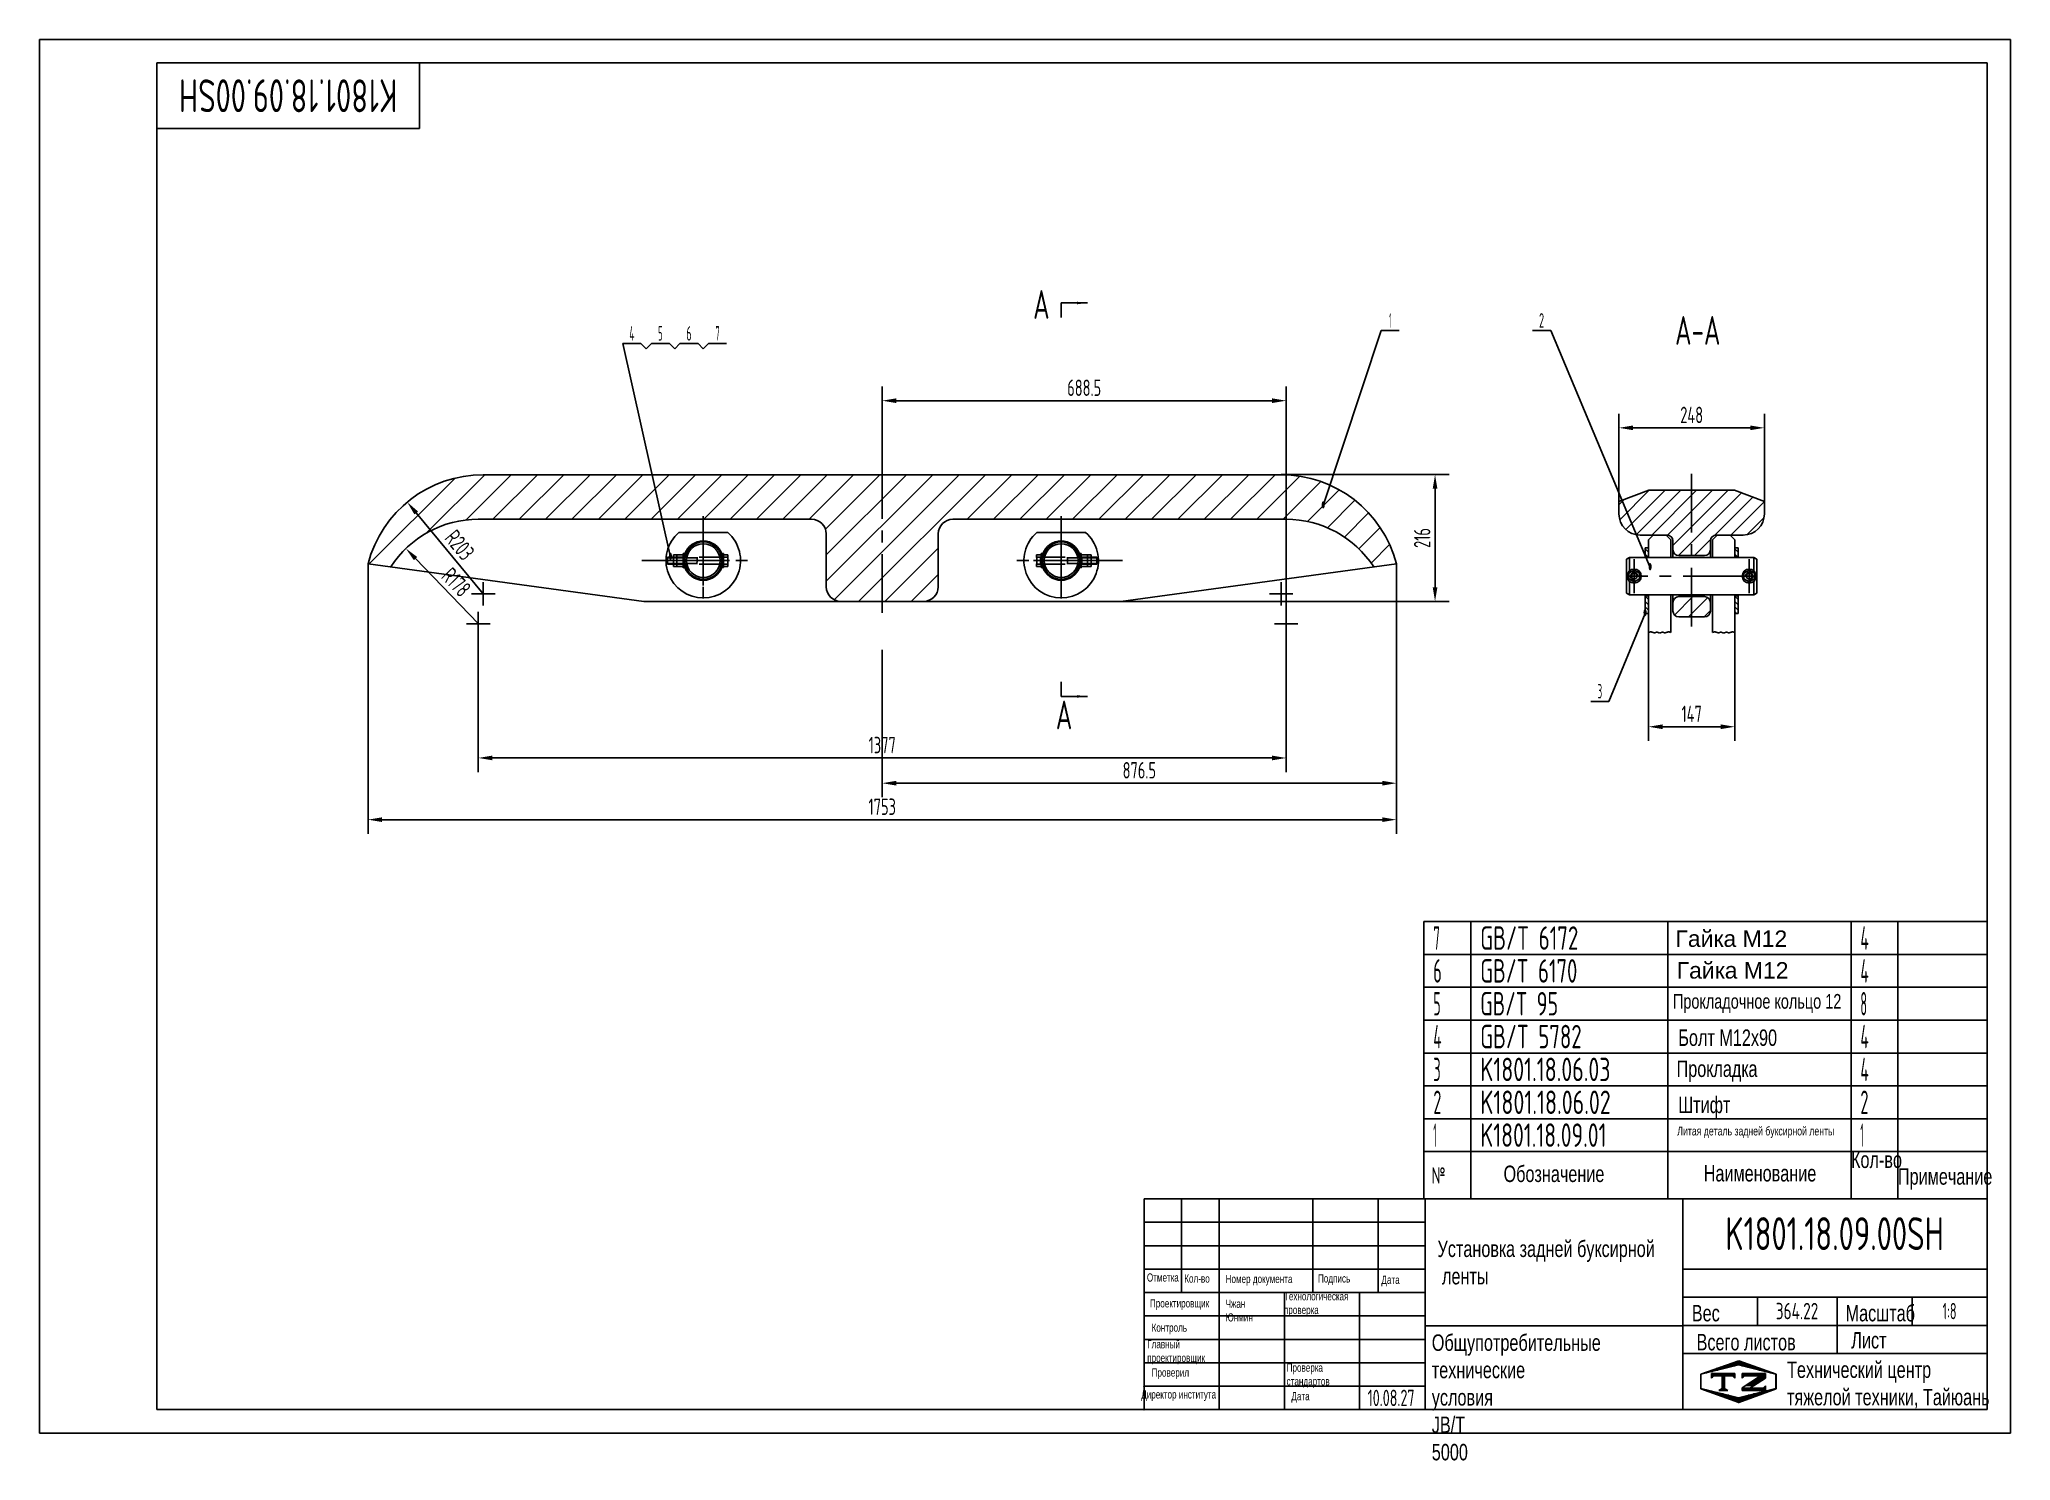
# Model space of a CAD drawing. Header units: millimetres. Extents: x 0 to 3360, y -47 to 2376.
import ezdxf
from ezdxf.enums import TextEntityAlignment as Align

# ---------------------------------------------------------------- set-up
doc = ezdxf.new("R2010")
doc.units = ezdxf.units.MM
doc.header["$LTSCALE"] = 80
for name, pattern in [('F', [0.75, 0.5, -0.25]), ('G', [2, 1.25, -0.25, 0.25, -0.25]), ('K', [2.5, 1.25, -0.25, 0.25, -0.25, 0.25, -0.25])]:
    doc.linetypes.add(name, pattern=pattern)
for name, color, linetype in [('01', 7, 'Continuous'), ('02', 1, 'Continuous'), ('04', 2, 'F'), ('05', 4, 'G'), ('07', 6, 'K'), ('08', 1, 'Continuous'), ('11', 3, 'Continuous'), ('THICK', 7, 'Continuous')]:
    doc.layers.add(name, color=color, linetype=linetype)
doc.styles.get("Standard").update_dxf_attribs({"font": 'isocp', "width": 0.707, "bigfont": 'intecad.shx'})
doc.dimstyles.new('INTE', dxfattribs={"dimscale": 8, "dimtxt": 3.5, "dimasz": 3, "dimexe": 3, "dimexo": 0, "dimgap": 1, "dimtad": 1, "dimdec": 1, "dimdsep": 46, "dimtxsty": 'Standard', "dimcen": 0, "dimclrd": 1, "dimclre": 1, "dimclrt": 3, "dimaunit": 1, "dimadec": 0, "dimazin": 0, "dimtfac": 1, "dimtdec": 1, "dimtmove": 0, "dimatfit": 0, "dimfxl": 1, "dimarcsym": 0})

# ---------------------------------------------------------------- blocks, each defined once
blk = doc.blocks.new('*U14')
at = {"layer": '01'}
for p, q in [((-6, 0), (-6, 10)), ((-6, 10), (0, 10)), ((-6, 6), (0, 6)), ((0, 10), (0, 0)), ((0, -10), (0, 0)), ((-6, 0), (-6, -10)), ((-6, -6), (0, -6)), ((-6, -10), (0, -10))]:
    blk.add_line(p, q, dxfattribs=at)
at = {"layer": '05'}
blk.add_line((-7.1, 0), (1.1, 0), dxfattribs=at)
blk = doc.blocks.new('*U13')
at = {"layer": '01'}
for p, q in [((-10.8, 0), (-10.8, 10)), ((-10.8, 10), (0, 10)), ((-10.8, 6), (0, 6)), ((0, 10), (0, 0)), ((0, -10), (0, 0)), ((-10.8, 0), (-10.8, -10)), ((-10.8, -6), (0, -6)), ((-10.8, -10), (0, -10))]:
    blk.add_line(p, q, dxfattribs=at)
at = {"layer": '05'}
blk.add_line((-11.9, 0), (1.1, 0), dxfattribs=at)
blk = doc.blocks.new('wrer')
blk.add_line((-258.5, 568.1), (-257.1, 580))
for radius in [31.8, 28.8]:
    blk.add_circle((-318.4, 581.1), radius)
for radius, start, end in [(63.5, 124.3135, 42.5226), (33.5, 12.0194, 154.8168), (33.5, 192.0194, 334.8168)]:
    blk.add_arc((-318.4, 581.1), radius, start, end)
at = {"layer": '01', "color": 7, "linetype": 'Continuous'}
blk.add_line((-271.6, 624), (-354.2, 633.5), dxfattribs=at)
at = {"layer": '01'}
for p, q in [((-359.9, 585.9), (-361.1, 575.9)), ((-361.1, 575.9), (-353.6, 575.1)), ((-353.1, 579), (-360.6, 579.9)), ((-359.9, 585.9), (-358.8, 595.8)), ((-351.8, 591), (-359.2, 591.8)), ((-358.8, 595.8), (-351.3, 595)), ((-352.5, 585), (-353.8, 573.1)), ((-353.8, 573.1), (-351.4, 572.8)), ((-353.6, 575.1), (-352.5, 585)), ((-353.2, 578.3), (-350.7, 578)), ((-353.1, 579), (-351.9, 578.9)), ((-352.5, 585), (-351.1, 596.9)), ((-351.3, 595), (-352.5, 585)), ((-351.8, 591), (-350.5, 590.8)), ((-351.7, 591.7), (-349.2, 591.4)), ((-351.4, 572.8), (-350, 584.7)), ((-351.1, 596.9), (-348.6, 596.6)), ((-348.6, 596.6), (-350, 584.7)), ((-286.9, 577.4), (-288.3, 565.5)), ((-286.9, 577.4), (-285.5, 589.4)), ((-286.4, 571.3), (-258.5, 568.1)), ((-286.1, 584.1), (-283.6, 583.9)), ((-285.8, 565.2), (-284.4, 577.2)), ((-285.5, 589.4), (-283, 589.1)), ((-283, 589.1), (-284.4, 577.2)), ((-267, 581.2), (-257.1, 580)), ((-288.3, 565.5), (-285.8, 565.2)), ((-287.7, 570.7), (-285.2, 570.5))]:
    blk.add_line(p, q, dxfattribs=at)
at = {"layer": '02'}
for p, q in [((-257.2, 578.9), (-267.2, 580)), ((-258.3, 569.3), (-268.3, 570.5))]:
    blk.add_line(p, q, dxfattribs=at)
at = {"layer": '04', "color": 2, "linetype": 'F'}
for p, q in [((-351.9, 578.9), (-286.4, 571.3)), ((-350.5, 590.8), (-285, 583.3)), ((-308.4, 573.9), (-307.8, 579.8)), ((-268.3, 570.5), (-308.3, 575.1)), ((-307.1, 585.8), (-307.8, 579.8)), ((-267.2, 580), (-307.2, 584.6))]:
    blk.add_line(p, q, dxfattribs=at)
for start, end in [(154.8168, 192.0194), (334.8168, 12.0194)]:
    blk.add_arc((-318.4, 581.1), 33.5, start, end, dxfattribs=at)
at = {"layer": '05'}
for p, q in [((-309.8, 656.1), (-327.1, 506.1)), ((-214.5, 569.1), (-393.4, 589.7)), ((-363, 586.2), (-304.2, 579.4)), ((-354.5, 585.2), (-348.2, 584.5)), ((-288.9, 577.7), (-282.6, 576.9))]:
    blk.add_line(p, q, dxfattribs=at)
at = {"layer": '05', "color": 4, "linetype": 'G'}
blk.add_line((-323.3, 538.9), (-312.5, 632.4), dxfattribs=at)
for name, p, rotation in [('*U13', (-273.7, 575.9), 353.418055344823), ('*U14', (-267.7, 575.2), 353.4180553448224)]:
    blk.add_blockref(name, p, dxfattribs=dict(rotation=rotation))
blk = doc.blocks.new('*D25')
at = {"layer": '08', "color": 1, "lineweight": -2}
for p, q in [((2313.1, 1482), (2313.1, 1084)), ((1436.6, 1335.2), (1436.6, 1084)), ((1460.6, 1108), (2289.1, 1108))]:
    blk.add_line(p, q, dxfattribs=at)
at = {"layer": '08', "color": 1}
for points in [[(1460.6, 1112), (1460.6, 1104), (1436.6, 1108)], [(2289.1, 1112), (2289.1, 1104), (2313.1, 1108)]]:
    blk.add_solid(points, dxfattribs=at)
at = {"layer": 'Defpoints', "color": 0}
for p in [(2313.1, 1482), (1436.6, 1335.2), (2313.1, 1108)]:
    blk.add_point(p, dxfattribs=at)
at = {"layer": '08', "color": 3, "insert": (1874.9, 1130), "char_height": 28, "attachment_point": 5}
blk.add_mtext('876.5', dxfattribs=at)
blk = doc.blocks.new('*D26')
at = {"layer": '08', "color": 1, "lineweight": -2}
for p, q in [((560.1, 1482), (560.1, 1021.8)), ((2313.1, 1482), (2313.1, 1021.8)), ((584.1, 1045.8), (2289.1, 1045.8))]:
    blk.add_line(p, q, dxfattribs=at)
at = {"layer": '08', "color": 1}
for points in [[(584.1, 1049.8), (584.1, 1041.8), (560.1, 1045.8)], [(2289.1, 1049.8), (2289.1, 1041.8), (2313.1, 1045.8)]]:
    blk.add_solid(points, dxfattribs=at)
at = {"layer": 'Defpoints', "color": 0}
for p in [(560.1, 1482), (2313.1, 1482), (2313.1, 1045.8)]:
    blk.add_point(p, dxfattribs=at)
at = {"layer": '08', "color": 3, "insert": (1436.6, 1067.8), "char_height": 28, "attachment_point": 5}
blk.add_mtext('1753', dxfattribs=at)
blk = doc.blocks.new('*D27')
at = {"layer": '08', "color": 1, "lineweight": -2}
for p, q in [((748.1, 1360), (748.1, 1127)), ((2125.1, 1360), (2125.1, 1127)), ((772.1, 1151), (2101.1, 1151))]:
    blk.add_line(p, q, dxfattribs=at)
at = {"layer": '08', "color": 1}
for points in [[(772.1, 1155), (772.1, 1147), (748.1, 1151)], [(2101.1, 1155), (2101.1, 1147), (2125.1, 1151)]]:
    blk.add_solid(points, dxfattribs=at)
at = {"layer": 'Defpoints', "color": 0}
for p in [(748.1, 1360), (2125.1, 1360), (2125.1, 1151)]:
    blk.add_point(p, dxfattribs=at)
at = {"layer": '08', "color": 3, "insert": (1436.6, 1173), "char_height": 28, "attachment_point": 5}
blk.add_mtext('1377', dxfattribs=at)
blk = doc.blocks.new('*D28')
at = {"layer": '08', "color": 1, "lineweight": -2}
for p, q in [((1436.6, 1634), (1436.6, 1784.1)), ((2125.1, 1400), (2125.1, 1784.1)), ((1460.6, 1760.1), (2101.1, 1760.1))]:
    blk.add_line(p, q, dxfattribs=at)
at = {"layer": '08', "color": 1}
for points in [[(1460.6, 1764.1), (1460.6, 1756.1), (1436.6, 1760.1)], [(2101.1, 1764.1), (2101.1, 1756.1), (2125.1, 1760.1)]]:
    blk.add_solid(points, dxfattribs=at)
at = {"layer": 'Defpoints', "color": 0}
for p in [(2125.1, 1760.1), (1436.6, 1634), (2125.1, 1400)]:
    blk.add_point(p, dxfattribs=at)
at = {"layer": '08', "color": 3, "insert": (1780.9, 1782.1), "char_height": 28, "attachment_point": 5}
blk.add_mtext('688.5', dxfattribs=at)
blk = doc.blocks.new('*D29')
at = {"layer": '08', "color": 1, "lineweight": -2}
blk.add_line((756.6, 1431), (642.3, 1568.7), dxfattribs=at)
at = {"layer": '08', "color": 1}
blk.add_solid([(645.4, 1571.2), (639.2, 1566.1), (627, 1587.1)], dxfattribs=at)
at = {"layer": 'Defpoints', "color": 0}
for p in [(627, 1587.1), (756.6, 1431)]:
    blk.add_point(p, dxfattribs=at)
at = {"layer": '08', "color": 3, "insert": (716.4, 1513.9), "char_height": 28, "attachment_point": 5, "rotation": 309.7036}
blk.add_mtext('R203', dxfattribs=at)
blk = doc.blocks.new('*D30')
at = {"layer": '08', "color": 1, "lineweight": -2}
blk.add_line((748.1, 1380), (641.2, 1490.8), dxfattribs=at)
at = {"layer": '08', "color": 1}
blk.add_solid([(644.1, 1493.6), (638.4, 1488), (624.6, 1508.1)], dxfattribs=at)
at = {"layer": 'Defpoints', "color": 0}
for p in [(624.6, 1508.1), (748.1, 1380)]:
    blk.add_point(p, dxfattribs=at)
at = {"layer": '08', "color": 3, "insert": (710.5, 1450.6), "char_height": 28, "attachment_point": 5, "rotation": 313.9612}
blk.add_mtext('R178', dxfattribs=at)
blk = doc.blocks.new('*D31')
at = {"layer": '08', "color": 1, "lineweight": -2}
for p, q in [((2742.9, 1364.8), (2742.9, 1180.2)), ((2889.9, 1364.8), (2889.9, 1180.2)), ((2766.9, 1204.2), (2865.9, 1204.2))]:
    blk.add_line(p, q, dxfattribs=at)
at = {"layer": '08', "color": 1}
for points in [[(2766.9, 1208.2), (2766.9, 1200.2), (2742.9, 1204.2)], [(2865.9, 1208.2), (2865.9, 1200.2), (2889.9, 1204.2)]]:
    blk.add_solid(points, dxfattribs=at)
at = {"layer": 'Defpoints', "color": 0}
for p in [(2742.9, 1364.8), (2889.9, 1364.8), (2889.9, 1204.2)]:
    blk.add_point(p, dxfattribs=at)
at = {"layer": '08', "color": 3, "insert": (2816.4, 1226.2), "char_height": 28, "attachment_point": 5}
blk.add_mtext('147', dxfattribs=at)
blk = doc.blocks.new('*D32')
at = {"layer": '08', "color": 1, "lineweight": -2}
for p, q in [((2692.4, 1588.5), (2692.4, 1737.8)), ((2716.4, 1713.8), (2916.4, 1713.8)), ((2940.4, 1588.5), (2940.4, 1737.8))]:
    blk.add_line(p, q, dxfattribs=at)
at = {"layer": '08', "color": 1}
for points in [[(2716.4, 1717.8), (2716.4, 1709.8), (2692.4, 1713.8)], [(2916.4, 1717.8), (2916.4, 1709.8), (2940.4, 1713.8)]]:
    blk.add_solid(points, dxfattribs=at)
at = {"layer": 'Defpoints', "color": 0}
for p in [(2940.4, 1713.8), (2692.4, 1588.5), (2940.4, 1588.5)]:
    blk.add_point(p, dxfattribs=at)
at = {"layer": '08', "color": 3, "insert": (2816.4, 1735.8), "char_height": 28, "attachment_point": 5}
blk.add_mtext('248', dxfattribs=at)
blk = doc.blocks.new('*D33')
at = {"layer": '08', "color": 1, "lineweight": -2}
for p, q in [((2116.7, 1634), (2403, 1634)), ((2379, 1442), (2379, 1610)), ((1843.1, 1418), (2403, 1418))]:
    blk.add_line(p, q, dxfattribs=at)
at = {"layer": '08', "color": 1}
for points in [[(2375, 1610), (2383, 1610), (2379, 1634)], [(2375, 1442), (2383, 1442), (2379, 1418)]]:
    blk.add_solid(points, dxfattribs=at)
at = {"layer": 'Defpoints', "color": 0}
for p in [(2116.7, 1634), (2379, 1634), (1843.1, 1418)]:
    blk.add_point(p, dxfattribs=at)
at = {"layer": '08', "color": 3, "insert": (2357, 1526), "char_height": 28, "attachment_point": 5, "rotation": 90}
blk.add_mtext('216', dxfattribs=at)
blk = doc.blocks.new('*U24')
at = {"layer": '01'}
for p, q in [((0, 10), (-9, 4.8)), ((-9, 4.8), (-9, 0)), ((-9, -4.8), (-9, 0)), ((9, 4.8), (0, 10)), ((9, 0), (9, 4.8)), ((0, -10), (-9, -4.8)), ((9, -4.8), (0, -10)), ((9, 0), (9, -4.8))]:
    blk.add_line(p, q, dxfattribs=at)
blk.add_circle((0, 0), 4.8, dxfattribs=at)
at = {"layer": '02'}
blk.add_arc((0, 0), 6, 266.5577, 182.6113, dxfattribs=at)
at = {"layer": '05'}
for p, q in [((9.6, 0), (-9.8, 0)), ((0, 10.6), (0, -10.5))]:
    blk.add_line(p, q, dxfattribs=at)
blk = doc.blocks.new('*U41', base_point=(251.96, 168.31))
at = {"layer": '01'}
for p, q in [((251.96, 168.31), (251.96, 182.31)), ((195.96, 168.31), (251.96, 168.31))]:
    blk.add_line(p, q, dxfattribs=at)
blk = doc.blocks.new('*U42')
at = {"layer": '04'}
blk.add_blockref('*U41', (0, 0), dxfattribs=at)
blk = doc.blocks.new('*U43')
at = {"layer": '01'}
for points in [[(415, 292), (25, 292)], [(25, 292), (25, 5)], [(415, 5), (415, 292)], [(25, 5), (415, 5)]]:
    blk.add_lwpolyline(points, dxfattribs=at)
at = {"layer": '02'}
for points in [[(420, 297), (0, 297)], [(0, 297), (0, 0)], [(420, 0), (420, 297)], [(0, 0), (420, 0)]]:
    blk.add_lwpolyline(points, dxfattribs=at)
blk = doc.blocks.new('*U46')
at = {"layer": '01'}
for p, q in [((0, -56), (0, 0)), ((960, -56), (960, 0))]:
    blk.add_line(p, q, dxfattribs=at)
at = {"layer": '02'}
for p, q in [((0, 0), (80, 0)), ((80, -56), (80, 0)), ((80, 0), (416, 0)), ((416, -56), (416, 0)), ((416, 0), (728, 0)), ((728, -56), (728, 0)), ((728, 0), (808, 0)), ((808, -56), (808, 0)), ((808, 0), (960, 0))]:
    blk.add_line(p, q, dxfattribs=at)
blk = doc.blocks.new('*U47')
at = {"layer": '01'}
for p, q in [((0, -56), (0, 0)), ((960, -56), (960, 0))]:
    blk.add_line(p, q, dxfattribs=at)
at = {"layer": '02'}
for p, q in [((0, 0), (80, 0)), ((80, -56), (80, 0)), ((80, 0), (416, 0)), ((416, -56), (416, 0)), ((416, 0), (728, 0)), ((728, -56), (728, 0)), ((728, 0), (808, 0)), ((808, -56), (808, 0)), ((808, 0), (960, 0))]:
    blk.add_line(p, q, dxfattribs=at)
blk = doc.blocks.new('*U48')
at = {"layer": '01'}
for p, q in [((0, -56), (0, 0)), ((960, -56), (960, 0))]:
    blk.add_line(p, q, dxfattribs=at)
at = {"layer": '02'}
for p, q in [((0, 0), (80, 0)), ((80, -56), (80, 0)), ((80, 0), (416, 0)), ((416, -56), (416, 0)), ((416, 0), (728, 0)), ((728, -56), (728, 0)), ((728, 0), (808, 0)), ((808, -56), (808, 0)), ((808, 0), (960, 0))]:
    blk.add_line(p, q, dxfattribs=at)
blk = doc.blocks.new('*U49')
at = {"layer": '01'}
for p, q in [((0, -56), (0, 0)), ((960, -56), (960, 0))]:
    blk.add_line(p, q, dxfattribs=at)
at = {"layer": '02'}
for p, q in [((0, 0), (80, 0)), ((80, -56), (80, 0)), ((80, 0), (416, 0)), ((416, -56), (416, 0)), ((416, 0), (728, 0)), ((728, -56), (728, 0)), ((728, 0), (808, 0)), ((808, -56), (808, 0)), ((808, 0), (960, 0))]:
    blk.add_line(p, q, dxfattribs=at)
blk = doc.blocks.new('*U50')
at = {"layer": '01'}
for p, q in [((0, -56), (0, 0)), ((960, -56), (960, 0))]:
    blk.add_line(p, q, dxfattribs=at)
at = {"layer": '02'}
for p, q in [((0, 0), (80, 0)), ((80, -56), (80, 0)), ((80, 0), (416, 0)), ((416, -56), (416, 0)), ((416, 0), (728, 0)), ((728, -56), (728, 0)), ((728, 0), (808, 0)), ((808, -56), (808, 0)), ((808, 0), (960, 0))]:
    blk.add_line(p, q, dxfattribs=at)
blk = doc.blocks.new('*U51')
at = {"layer": '01'}
for p, q in [((0, -56), (0, 0)), ((960, -56), (960, 0))]:
    blk.add_line(p, q, dxfattribs=at)
at = {"layer": '02'}
for p, q in [((0, 0), (80, 0)), ((80, -56), (80, 0)), ((80, 0), (416, 0)), ((416, -56), (416, 0)), ((416, 0), (728, 0)), ((728, -56), (728, 0)), ((728, 0), (808, 0)), ((808, -56), (808, 0)), ((808, 0), (960, 0))]:
    blk.add_line(p, q, dxfattribs=at)
blk = doc.blocks.new('*U52')
at = {"layer": '01'}
for p, q in [((0, -56), (0, 0)), ((0, 0), (80, 0)), ((80, 0), (416, 0)), ((416, 0), (728, 0)), ((728, 0), (808, 0)), ((808, 0), (960, 0)), ((960, -56), (960, 0))]:
    blk.add_line(p, q, dxfattribs=at)
at = {"layer": '02'}
for p, q in [((80, -56), (80, 0)), ((416, -56), (416, 0)), ((728, -56), (728, 0)), ((808, -56), (808, 0))]:
    blk.add_line(p, q, dxfattribs=at)
blk = doc.blocks.new('*X56')
at = {"color": 0}
for p, q in [((127.06, 7.8), (132.06, 7.8)), ((127.06, 7.5), (132.06, 7.5)), ((127.06, 7.2), (127.32, 7.2)), ((127.84, 5.4), (129.64, 5.4)), ((128.3, 5.7), (130.1, 5.7)), ((128.77, 6), (130.57, 6)), ((129.23, 6.3), (131.04, 6.3)), ((129.7, 6.6), (131.51, 6.6)), ((130.16, 6.9), (131.98, 6.9)), ((130.62, 7.2), (132.06, 7.2))]:
    blk.add_line(p, q, dxfattribs=at)
blk = doc.blocks.new('*X57')
at = {"color": 0}
for p, q in [((127.06, 4.8), (132.06, 4.8)), ((127.06, 4.5), (132.06, 4.5)), ((131.84, 5.1), (132.06, 5.1))]:
    blk.add_line(p, q, dxfattribs=at)
blk = doc.blocks.new('*X55')
at = {"color": 0}
for p, q in [((122.34, 4.5), (123.72, 4.5)), ((122.82, 4.8), (123.24, 4.8))]:
    blk.add_line(p, q, dxfattribs=at)
blk = doc.blocks.new('*X54')
at = {"color": 0}
for p, q in [((120.53, 7.8), (125.53, 7.8)), ((120.53, 7.5), (125.53, 7.5)), ((120.53, 7.2), (120.79, 7.2)), ((125.27, 7.2), (125.53, 7.2))]:
    blk.add_line(p, q, dxfattribs=at)
blk = doc.blocks.new('*X53')
at = {"color": 0}
for p, q in [((120.66, 8.7), (121.92, 8.7)), ((121.52, 9), (123.12, 9)), ((122.38, 9.3), (124.32, 9.3)), ((123.24, 9.6), (125.52, 9.6)), ((124.1, 9.9), (128.52, 9.9)), ((124.97, 10.2), (127.67, 10.2)), ((125.83, 10.5), (126.82, 10.5)), ((127.02, 9.6), (129.37, 9.6)), ((128.22, 9.3), (130.22, 9.3)), ((129.42, 9), (131.07, 9)), ((130.62, 8.7), (131.92, 8.7)), ((118.22, 7.8), (118.32, 7.8)), ((118.22, 7.5), (118.27, 7.5)), ((118.22, 7.2), (118.27, 7.2)), ((118.22, 6.9), (118.27, 6.9)), ((118.22, 6.6), (118.27, 6.6)), ((118.22, 6.3), (118.27, 6.3)), ((118.22, 6), (118.27, 6)), ((118.22, 5.7), (118.27, 5.7)), ((118.22, 5.4), (118.27, 5.4)), ((118.22, 5.1), (118.27, 5.1)), ((118.22, 4.8), (118.27, 4.8)), ((118.79, 4.5), (119.42, 4.5)), ((118.94, 8.1), (119.52, 8.1)), ((119.8, 8.4), (120.72, 8.4)), ((131.82, 8.4), (132.77, 8.4)), ((133.02, 8.1), (133.62, 8.1)), ((133.12, 4.5), (133.76, 4.5)), ((134.22, 7.8), (134.32, 7.8)), ((134.27, 7.5), (134.32, 7.5)), ((134.27, 7.2), (134.32, 7.2)), ((134.27, 6.9), (134.32, 6.9)), ((134.27, 6.6), (134.32, 6.6)), ((134.27, 6.3), (134.32, 6.3)), ((134.27, 6), (134.32, 6)), ((134.27, 5.7), (134.32, 5.7)), ((134.27, 5.4), (134.32, 5.4)), ((134.27, 5.1), (134.32, 5.1)), ((134.27, 4.8), (134.32, 4.8)), ((119.61, 4.2), (120.62, 4.2)), ((120.43, 3.9), (121.82, 3.9)), ((121.26, 3.6), (123.02, 3.6)), ((122.08, 3.3), (124.22, 3.3)), ((122.91, 3), (125.42, 3)), ((123.73, 2.7), (128.89, 2.7)), ((124.55, 2.4), (128.07, 2.4)), ((125.38, 2.1), (127.26, 2.1)), ((126.2, 1.8), (126.45, 1.8)), ((127.12, 3), (129.7, 3)), ((128.32, 3.3), (130.51, 3.3)), ((129.52, 3.6), (131.32, 3.6)), ((130.72, 3.9), (132.14, 3.9)), ((131.92, 4.2), (132.95, 4.2))]:
    blk.add_line(p, q, dxfattribs=at)

msp = doc.modelspace()

# ---------------------------------------------------------------- hatches: boundary and pattern name
at = {"layer": '02', "linetype": 'Continuous'}
h = msp.add_hatch(dxfattribs=at)
h.set_pattern_fill('ANSI31', color=1, scale=10, style=0)
h.set_pattern_definition([(45, (144.595, 929.432), (-22.45064, 22.45064), [])])
h.paths.add_polyline_path([(1316.15, 1557.95, -0.4142136), (1341.15, 1532.95), (1341.15, 1442.95, 0.4142136), (1366.15, 1417.95), (1436.65, 1417.95), (1436.65, 1633.95), (756.64, 1633.95, 0.3416435), (560.15, 1481.95), (598.73, 1476.7, -0.2543243), (748.15, 1557.95)])
h.paths.add_polyline_path([(2125.15, 1557.95, -0.2543243), (2274.56, 1476.7), (2313.15, 1481.95, 0.3416435), (2116.66, 1633.95), (1436.65, 1633.95), (1436.65, 1417.95), (1507.15, 1417.95, 0.4142136), (1532.15, 1442.95), (1532.15, 1532.95, -0.4142136), (1557.15, 1557.95)])
h = msp.add_hatch(dxfattribs=at)
h.set_pattern_fill('ANSI31', color=1, scale=6, style=0)
h.set_pattern_definition([(45, (249.238, -106.02), (-13.47038, 13.47038), [])])
h.paths.add_polyline_path([(2743.39, 1607.48), (2692.39, 1588.48), (2692.39, 1567.04, 0.4142136), (2728.39, 1531.04), (2774.39, 1531.04, -0.4142136), (2784.39, 1521.04), (2784.39, 1506.04, 0.4142136), (2794.39, 1496.04), (2816.39, 1496.04), (2816.39, 1607.48)])
h.paths.add_polyline_path([(2889.39, 1607.48), (2816.39, 1607.48), (2816.39, 1496.04), (2838.39, 1496.04, 0.4142136), (2848.39, 1506.04), (2848.39, 1521.04, -0.4142136), (2858.39, 1531.04), (2904.39, 1531.04, 0.4142136), (2940.39, 1567.04), (2940.39, 1588.48)])
h.paths.add_polyline_path([(2828.01, 1609.62), (2875.44, 1609.62), (2875.44, 1583.37), (2828.01, 1583.37)], flags=9)
h = msp.add_hatch(dxfattribs=at)
h.set_pattern_fill('ANSI31', color=1, scale=2, angle=90, style=0)
h.set_pattern_definition([(135, (1539.7547, 962.6834), (-4.490128, -4.490128), [])])
h.paths.add_polyline_path([(2742.92, 1509.04), (2736.92, 1509.04), (2736.92, 1494.54), (2742.92, 1494.54)])
h.paths.add_polyline_path([(2736.92, 1397.54), (2742.92, 1397.54), (2742.92, 1427.54), (2736.92, 1427.54)])
h = msp.add_hatch(dxfattribs=at)
h.set_pattern_fill('ANSI31', color=1, scale=2, angle=90, style=0)
h.set_pattern_definition([(135, (1692.7547, 962.6834), (-4.490128, -4.490128), [])])
h.paths.add_polyline_path([(2895.92, 1509.04), (2889.92, 1509.04), (2889.92, 1494.54), (2895.92, 1494.54)])
h.paths.add_polyline_path([(2889.92, 1397.54), (2895.92, 1397.54), (2895.92, 1427.54), (2889.92, 1427.54)])
h = msp.add_hatch(dxfattribs=at)
h.set_pattern_fill('ANSI31', color=1, scale=6, style=0)
h.set_pattern_definition([(45, (-578.305, -165.597), (-13.47038, 13.47038), [])])
h.paths.add_polyline_path([(2794.39, 1426.04, 0.4142136), (2784.39, 1416.04), (2784.39, 1401.48, 0.4142136), (2794.39, 1391.48), (2816.39, 1391.48), (2816.39, 1426.04)])
h.paths.add_polyline_path([(2848.39, 1416.04, 0.4142136), (2838.39, 1426.04), (2816.39, 1426.04), (2816.39, 1391.48), (2838.39, 1391.48, 0.4142136), (2848.39, 1401.48)])

# ---------------------------------------------------------------- linework, layer by layer
for p, q in [((2692.39, 1588.48), (2743.39, 1607.48)), ((2692.39, 1588.48), (2692.39, 1567.04)), ((2743.39, 1607.48), (2889.39, 1607.48)), ((2889.39, 1607.48), (2940.39, 1588.48)), ((2940.39, 1588.48), (2940.39, 1567.04)), ((2922.42, 1492.79), (2710.42, 1492.79)), ((2736.92, 1492.79), (2736.92, 1509.04)), ((2736.92, 1509.04), (2742.92, 1509.04)), ((2889.92, 1509.04), (2895.92, 1509.04)), ((2895.92, 1492.79), (2895.92, 1509.04)), ((2922.42, 1429.29), (2710.42, 1429.29)), ((2736.92, 1397.54), (2736.92, 1429.29)), ((2895.92, 1397.54), (2895.92, 1429.29)), ((2736.92, 1397.54), (2742.92, 1397.54)), ((2889.92, 1397.54), (2895.92, 1397.54)), ((2360, 480), (2360, 399.25)), ((2360, 480), (3320, 480)), ((2440, 480), (2440, 399.25)), ((2776, 480), (2776, 399.25)), ((3088, 480), (3088, 399.25)), ((3168, 480), (3168, 399.25))]:
    msp.add_line(p, q)
for centre in [(2718.42, 1461.04), (2914.42, 1461.04)]:
    msp.add_circle(centre, 12)
at = {"layer": '01'}
for p, q in [((1741.39, 1926.64), (1741.39, 1901.64)), ((748.15, 1557.95), (1316.15, 1557.95)), ((2125.15, 1557.95), (1557.15, 1557.95)), ((1341.15, 1442.95), (1341.15, 1532.95)), ((1532.15, 1442.95), (1532.15, 1532.95)), ((1030.15, 1417.95), (560.15, 1481.95)), ((1706.65, 1480.89), (1706.65, 1493.89)), ((1776.65, 1493.89), (1776.65, 1480.89)), ((1843.15, 1417.95), (2313.15, 1481.95)), ((2710.42, 1492.79), (2705.42, 1489.9)), ((2705.42, 1489.9), (2705.42, 1432.18)), ((2710.42, 1492.79), (2710.42, 1469.99)), ((2742.92, 1509.04), (2742.92, 1492.79)), ((2889.92, 1509.04), (2889.92, 1492.79)), ((2922.42, 1492.79), (2927.42, 1489.9)), ((2922.42, 1492.79), (2922.42, 1469.99)), ((2927.42, 1489.9), (2927.42, 1432.18)), ((2710.42, 1452.1), (2710.42, 1429.29)), ((2922.42, 1452.1), (2922.42, 1429.29)), ((1030.15, 1417.95), (1843.15, 1417.95)), ((2710.42, 1429.29), (2705.42, 1432.18)), ((2742.92, 1429.29), (2742.92, 1397.54)), ((2889.92, 1429.29), (2889.92, 1397.54)), ((2922.42, 1429.29), (2927.42, 1432.18)), ((1741.39, 1280.92), (1741.39, 1255.92))]:
    msp.add_line(p, q, dxfattribs=at)
at = {"layer": '01', "color": 7, "linetype": 'Continuous'}
for p, q in [((756.64, 1633.95), (2116.66, 1633.95)), ((2728.39, 1531.04), (2774.39, 1531.04)), ((2784.39, 1521.04), (2784.39, 1492.79)), ((2848.39, 1521.04), (2848.39, 1492.79)), ((2858.39, 1531.04), (2904.39, 1531.04)), ((2736.92, 1494.54), (2742.92, 1494.54)), ((2838.39, 1496.04), (2794.39, 1496.04)), ((2889.92, 1494.54), (2895.92, 1494.54)), ((2736.92, 1427.54), (2742.92, 1427.54)), ((2784.39, 1401.48), (2784.39, 1429.29)), ((2838.39, 1426.04), (2794.39, 1426.04)), ((2848.39, 1401.48), (2848.39, 1429.29)), ((2889.92, 1427.54), (2895.92, 1427.54)), ((2794.39, 1391.48), (2838.39, 1391.48))]:
    msp.add_line(p, q, dxfattribs=at)
at = {"layer": '01'}
for centre, radius, start, end in [((756.64, 1430.95), 203, 90, 165.4496), ((2116.66, 1430.95), 203, 14.5504, 90), ((748.15, 1379.95), 178, 90, 147.07678), ((1316.15, 1532.95), 25, 0, 90), ((1557.15, 1532.95), 25, 90, 180), ((2125.15, 1379.95), 178, 32.92322, 90), ((2728.39, 1567.04), 36, 180, 270), ((2904.39, 1567.04), 36, 270, 0), ((1366.15, 1442.95), 25, 180, 270), ((1507.15, 1442.95), 25, 270, 0)]:
    msp.add_arc(centre, radius, start, end, dxfattribs=at)
at = {"layer": '01', "color": 7, "linetype": 'Continuous'}
for centre, start, end in [((2774.39, 1521.04), 0, 90), ((2858.39, 1521.04), 90, 180), ((2794.39, 1506.04), 180, 270), ((2838.39, 1506.04), 270, 0), ((2794.39, 1416.04), 90, 180), ((2838.39, 1416.04), 0, 90), ((2794.39, 1401.48), 180, 270), ((2838.39, 1401.48), 270, 0)]:
    msp.add_arc(centre, 10, start, end, dxfattribs=at)
at = {"layer": '01'}
msp.add_point((3320, 400), dxfattribs=at)
at = {"layer": '02'}
for p, q in [((1741.39, 1926.64), (1786.39, 1926.64)), ((1075.6, 1493.45), (994.41, 1857.5)), ((994.41, 1857.5), (1025.41, 1857.5)), ((1025.41, 1857.5), (1034.25, 1848.66)), ((1034.25, 1848.66), (1043.09, 1857.5)), ((1043.09, 1857.5), (1074.09, 1857.5)), ((1074.09, 1857.5), (1082.93, 1848.66)), ((1082.93, 1848.66), (1091.76, 1857.5)), ((1091.76, 1857.5), (1122.76, 1857.5)), ((1122.76, 1857.5), (1131.6, 1848.66)), ((1131.6, 1848.66), (1140.44, 1857.5)), ((1140.44, 1857.5), (1171.44, 1857.5)), ((2188.37, 1581.27), (2287.04, 1879.62)), ((2287.04, 1879.62), (2318.04, 1879.62)), ((2576.06, 1879.62), (2545.06, 1879.62)), ((2745.53, 1475.83), (2576.06, 1879.62)), ((2736.92, 1397.54), (2675.45, 1247.46)), ((1741.39, 1255.92), (1786.39, 1255.92)), ((2675.45, 1247.46), (2644.45, 1247.46))]:
    msp.add_line(p, q, dxfattribs=at)
for points in [[(1786.39, 1926.64, 0, 4.5, 0), (1768.39, 1926.64, 0, 0, 0)], [(1786.39, 1255.92, 0, 4.5, 0), (1768.39, 1255.92, 0, 0, 0)]]:
    msp.add_lwpolyline(points, format="xyseb", dxfattribs=at)
for points in [[(2780.92, 1364.79), (2779.25, 1365.44), (2777.77, 1365.75), (2776.48, 1365.77), (2775.33, 1365.6), (2774.32, 1365.3), (2773.41, 1364.95), (2772.58, 1364.63), (2771.82, 1364.41), (2771.09, 1364.35), (2770.4, 1364.43), (2769.74, 1364.6), (2769.1, 1364.84), (2768.47, 1365.09), (2767.87, 1365.32), (2767.27, 1365.49), (2766.67, 1365.55), (2766.08, 1365.49), (2765.49, 1365.31), (2764.89, 1365.07), (2764.3, 1364.79), (2763.7, 1364.51), (2763.11, 1364.27), (2762.52, 1364.1), (2761.92, 1364.03), (2761.33, 1364.1), (2760.74, 1364.27), (2760.14, 1364.51), (2759.55, 1364.79), (2758.95, 1365.07), (2758.36, 1365.31), (2757.77, 1365.49), (2757.17, 1365.55), (2756.58, 1365.49), (2755.98, 1365.32), (2755.37, 1365.09), (2754.75, 1364.84), (2754.11, 1364.6), (2753.44, 1364.43), (2752.75, 1364.35), (2752.03, 1364.41), (2751.26, 1364.63), (2750.44, 1364.95), (2749.53, 1365.3), (2748.51, 1365.6), (2747.37, 1365.77), (2746.07, 1365.75), (2744.6, 1365.44), (2742.92, 1364.79)], [(2851.92, 1364.79), (2853.6, 1365.44), (2855.07, 1365.75), (2856.37, 1365.77), (2857.51, 1365.6), (2858.53, 1365.3), (2859.44, 1364.95), (2860.26, 1364.63), (2861.03, 1364.41), (2861.75, 1364.35), (2862.44, 1364.43), (2863.11, 1364.6), (2863.75, 1364.84), (2864.37, 1365.09), (2864.98, 1365.32), (2865.58, 1365.49), (2866.17, 1365.55), (2866.77, 1365.49), (2867.36, 1365.31), (2867.95, 1365.07), (2868.55, 1364.79), (2869.14, 1364.51), (2869.74, 1364.27), (2870.33, 1364.1), (2870.92, 1364.03), (2871.52, 1364.1), (2872.11, 1364.27), (2872.7, 1364.51), (2873.3, 1364.79), (2873.89, 1365.07), (2874.49, 1365.31), (2875.08, 1365.49), (2875.67, 1365.55), (2876.27, 1365.49), (2876.87, 1365.32), (2877.47, 1365.09), (2878.1, 1364.84), (2878.74, 1364.6), (2879.4, 1364.43), (2880.09, 1364.35), (2880.82, 1364.41), (2881.58, 1364.63), (2882.41, 1364.95), (2883.32, 1365.3), (2884.33, 1365.6), (2885.48, 1365.77), (2886.77, 1365.75), (2888.25, 1365.44), (2889.92, 1364.79)]]:
    msp.add_lwpolyline(points, dxfattribs=at)
at = {"layer": '05', "color": 4, "linetype": 'G'}
for p, q in [((1436.65, 1398.51), (1436.65, 1633.95)), ((2816.39, 1635.39), (2816.39, 1364.79)), ((1741.65, 1542.43), (1741.65, 1425.82)), ((1741.65, 1542.37), (1741.65, 1425.76)), ((1794.41, 1487.45), (1680.15, 1487.45)), ((2718.42, 1489.9), (2718.42, 1432.18)), ((2914.42, 1489.9), (2914.42, 1432.18)), ((2710.85, 1461.04), (2726.82, 1461.04))]:
    msp.add_line(p, q, dxfattribs=at)
at = {"layer": '05'}
for p, q in [((756.65, 1450.95), (756.65, 1410.95)), ((2116.65, 1450.95), (2116.65, 1410.95)), ((776.64, 1430.95), (736.64, 1430.95)), ((2096.66, 1430.95), (2136.66, 1430.95)), ((768.15, 1379.95), (728.15, 1379.95)), ((748.15, 1399.95), (748.15, 1359.95)), ((2105.15, 1379.95), (2145.15, 1379.95)), ((2125.15, 1399.95), (2125.15, 1359.95))]:
    msp.add_line(p, q, dxfattribs=at)
at = {"layer": '05', "color": 142, "linetype": 'G'}
msp.add_line((2901.68, 1461.04), (2731.16, 1461.04), dxfattribs=at)
at = {"layer": '07', "color": 6, "linetype": 'K'}
for p, q in [((2750.92, 1531.04), (2742.92, 1523.04)), ((2742.92, 1523.04), (2742.92, 1509.04)), ((2780.92, 1523.04), (2772.92, 1531.04)), ((2780.92, 1523.04), (2780.92, 1492.79)), ((2851.92, 1523.04), (2859.92, 1531.04)), ((2851.92, 1523.04), (2851.92, 1492.79)), ((2881.92, 1531.04), (2889.92, 1523.04)), ((2889.92, 1523.04), (2889.92, 1509.04)), ((2780.92, 1429.29), (2780.92, 1364.79)), ((2851.92, 1429.29), (2851.92, 1364.79)), ((2742.92, 1397.54), (2742.92, 1364.79)), ((2889.92, 1397.54), (2889.92, 1364.79))]:
    msp.add_line(p, q, dxfattribs=at)
at = {"layer": 'THICK'}
for p, q in [((1883, 399.25), (1883, 40)), ((1883, 399.25), (3320, 399.25)), ((1946.84, 399.08), (1946.84, 399.25)), ((1946.86, 239.58), (1946.86, 399.25)), ((2010.73, 40), (2010.73, 399.25)), ((2170.4, 239.58), (2170.4, 399.25)), ((2282.16, 239.58), (2282.16, 399.25)), ((2362, 40), (2362, 399.25)), ((2801.08, 40), (2801.08, 399.25)), ((3320, 40), (3320, 399.25)), ((1883, 279.5), (2362, 279.5)), ((2801.08, 279.5), (3320, 279.5)), ((1883, 239.58), (2362, 239.58)), ((2122.5, 40), (2122.5, 239.58)), ((2250.23, 40), (2250.23, 239.58)), ((2801.08, 231.6), (3320, 231.6)), ((2928.82, 183.7), (2928.82, 231.6)), ((3064.53, 135.8), (3064.53, 231.6)), ((3192.27, 183.7), (3192.27, 231.6)), ((2362, 183.01), (2801.08, 183.01)), ((2801.08, 183.7), (3320, 183.7)), ((2801.08, 135.8), (3320, 135.8)), ((1883, 40), (3320, 40))]:
    msp.add_line(p, q, dxfattribs=at)
at = {"layer": 'THICK', "color": 3}
for p, q in [((1883, 359.33), (2362, 359.33)), ((1883, 319.42), (2362, 319.42)), ((1883, 199.67), (2362, 199.67)), ((1883, 159.75), (2362, 159.75)), ((1883, 119.83), (2362, 119.83)), ((2831.83, 100.72), (2896.54, 123.26)), ((2832.25, 100.21), (2896.12, 116.18)), ((2850.29, 93.48), (2850.29, 101.47)), ((2850.29, 101.47), (2890.21, 101.47)), ((2890.21, 101.47), (2890.21, 93.48)), ((2896.12, 116.18), (2959.99, 100.21)), ((2896.54, 123.26), (2960.4, 100.72)), ((2902.43, 101.47), (2902.43, 93.48)), ((2902.43, 101.47), (2942.35, 101.47)), ((2942.35, 101.47), (2942.35, 93.48)), ((1883, 79.92), (2362, 79.92)), ((2831.83, 75.62), (2831.83, 100.72)), ((2896.54, 52.06), (2831.83, 75.62)), ((2832.25, 76.26), (2832.25, 100.21)), ((2896.12, 60.3), (2832.25, 76.26)), ((2854.28, 97.47), (2850.29, 93.48)), ((2886.21, 97.47), (2854.28, 97.47)), ((2870.25, 77.44), (2862.51, 72.58)), ((2862.51, 72.58), (2870.25, 72.58)), ((2868.5, 97.51), (2868.5, 75.62)), ((2870.25, 97.51), (2870.25, 75.62)), ((2870.25, 77.44), (2877.98, 72.58)), ((2877.98, 72.58), (2870.25, 72.58)), ((2872.24, 97.51), (2872.24, 75.62)), ((2890.21, 93.48), (2886.21, 97.47)), ((2959.99, 76.26), (2896.12, 60.3)), ((2960.4, 75.62), (2896.54, 52.06)), ((2902.43, 93.48), (2906.42, 97.47)), ((2933.86, 97.47), (2902.43, 77.14)), ((2902.43, 77.14), (2902.43, 72.58)), ((2902.43, 72.58), (2942.34, 72.58)), ((2906.42, 97.47), (2933.86, 97.47)), ((2921.89, 80.47), (2915.79, 76.57)), ((2938.35, 76.57), (2915.79, 76.57)), ((2942.34, 93.56), (2921.89, 80.47)), ((2942.34, 80.56), (2938.35, 76.57)), ((2942.34, 72.58), (2942.34, 80.56)), ((2959.99, 100.21), (2959.99, 76.26)), ((2960.4, 100.72), (2960.4, 75.62))]:
    msp.add_line(p, q, dxfattribs=at)
for p in [(1883, 79.92), (1883, 40)]:
    msp.add_point(p, dxfattribs=at)

# ---------------------------------------------------------------- block references
at = {"xscale": 8, "yscale": 8, "zscale": 8}
msp.add_blockref('*U43', (0, 0), dxfattribs=at)
at = {"xscale": 8, "yscale": 8}
msp.add_blockref('*U42', (648, 2224), dxfattribs=at)
at = {"xscale": -1, "rotation": 353.4180553448143}
msp.add_blockref('wrer', (748.71, 946.7), dxfattribs=at)
at = {"rotation": 6.581944655185726}
msp.add_blockref('wrer', (2124.59, 946.7), dxfattribs=at)
at = {"xscale": -1}
msp.add_blockref('*U24', (2718.42, 1461.04), dxfattribs=at)
for name, p in [('*U24', (2914.42, 1461.04)), ('*U52', (2360, 872)), ('*U51', (2360, 816)), ('*U50', (2360, 760)), ('*U49', (2360, 704)), ('*U48', (2360, 648)), ('*U47', (2360, 592)), ('*U46', (2360, 536))]:
    msp.add_blockref(name, p)
at = {"layer": 'THICK', "color": 3, "xscale": 7.983360000001312, "yscale": 7.983360000000005, "zscale": 7.983360000000002}
for name in ['*X53', '*X54', '*X55', '*X56', '*X57']:
    msp.add_blockref(name, (1888.04, 38.05), dxfattribs=at)

# ---------------------------------------------------------------- texts
at = {"attachment_point": 1}
for s, insert, char_height in [('{\\fArial|b0|i0|c204|p34;\\W1;\\C3;Гайка М12}', (2788.72, 856.94), 28), ('{\\fArial|b0|i0|c204|p34;\\W1;\\C3;Гайка М12}', (2790.84, 802.87), 28), ('{\\fArial|b0|i0|c204|p34;\\C3;Прокладочное кольцо 12}', (2784.45, 748.59), 25), ('{\\fArial|b0|i0|c204|p34;\\C3;Болт М12х90}', (2793.59, 688.12), 28), ('{\\fArial|b0|i0|c204|p34;\\C3;Прокладка}', (2790.7, 635.13), 28), ('{\\fArial|b0|i0|c204|p34;\\C3;Штифт}', (2793.6, 573.56), 28), ('{\\fArial|b0|i0|c204|p34;\\C3;Литая деталь задней буксирной ленты}', (2791.86, 522.45), 15), ('{\\fArial|b0|i0|c204|p34;Кол-во}', (3088, 480), 28), ('{\\Fisocp,intecad|c204;№}', (2372.98, 453.27), 28), ('{\\fArial|b0|i0|c204|p34;Наименование}', (2836.9, 456.98), 28), ('{\\fArial|b0|i0|c204|p34;Примечание}', (3168, 451.52), 28), ('{\\fArial|b0|i0|c204|p34;\\C3;Установка задней буксирной\\P ленты}', (2383.15, 328.22), 28), ('{\\fArial|b0|i0|c204|p34;Отметка}', (1887.81, 272.33), 14), ('{\\fArial|b0|i0|c204|p34;Номер документа}', (2021.95, 269.81), 14), ('{\\fArial|b0|i0|c204|p34;Подпись}', (2179.42, 270.74), 14), ('{\\fArial|b0|i0|c204|p34;Технологическая\\Pпроверка}', (2121.33, 240.29), 14), ('{\\fArial|b0|i0|c204|p34;Дата}', (2287.54, 268.44), 14), ('{\\fArial|b0|i0|c204|p34;Проектировщик}', (1893, 228.22), 14), ('{\\fArial|b0|i0|c204|p34;Вес}', (2816.68, 218.52), 28), ('{\\fArial|b0|i0|c204|p34;Масштаб}', (3078.76, 218.52), 28), ('{\\fArial|b0|i0|c204|p34;Контроль}', (1895.87, 186.84), 14), ('{\\fArial|b0|i0|c204|p34;Всего листов}', (2824.8, 169.07), 28), ('{\\fArial|b0|i0|c204|p34;Лист}', (3088.49, 172.32), 28), ('{\\fArial|b0|i0|c204|p34;Главный\\Pпроектировщик}', (1888.37, 158.56), 14), ('{\\fArial|b0|i0|c204|p34;Проверил}', (1895.85, 110.29), 14), ('{\\fArial|b0|i0|c204|p34;Проверка\\Pстандартов}', (2126, 118.62), 14), ('{\\fArial|b0|i0|c204|p34;Технический центр\\Pтяжелой техники, Тайюань}', (2978.96, 122.05), 28), ('{\\fArial|b0|i0|c204|p34;Директор института}', (1878.13, 72.94), 14), ('{\\fArial|b0|i0|c204|p34;Дата}', (2134.11, 69.96), 14)]:
    msp.add_mtext(s, dxfattribs=dict(at, insert=insert, char_height=char_height))
for s, insert, char_height, width in [('{\\fArial|b0|i0|c204|p34;Обозначение}', (2495.7, 456.05), 28, 0.9297), ('{\\fArial|b0|i0|c204|p34;Кол-во}', (1951.47, 270.53), 14, 1.0789), ('{\\fArial|b0|i0|c204|p34;\\C3;Чжан Юнмин}', (2021.83, 227.64), 14, 1.1503), ('{\\fArial|b0|i0|c204|p34;Общупотребительные\\Pтехнические условия \\fArial|b0|i0|c0|p34;JB/T 5000}', (2373.42, 168.25), 28, 0.8114)]:
    msp.add_mtext(s, dxfattribs=dict(at, insert=insert, char_height=char_height, width=width))
at = {"layer": '02', "width": 0.605172}
for p, p2 in [((2185.37, 1576.27), (2191.37, 1576.27)), ((1072.6, 1488.45), (1078.6, 1488.45)), ((2742.53, 1470.83), (2748.53, 1470.83)), ((2733.92, 1392.54), (2739.92, 1392.54))]:
    msp.add_text('●', height=10, dxfattribs=at).set_placement(p, p2, align=Align.FIT)
at = {"layer": '11', "width": 0.695905}
msp.add_text('K1801.18.09.00SH', height=56, rotation=180, dxfattribs=at).set_placement((610.25, 2308), (237.75, 2308), align=Align.FIT)
at = {"layer": '11', "width": 0.707}
for s, p in [('A', (1693.93, 1884.91)), ('A-A', (2788.15, 1840.73)), ('A', (1732.57, 1185.21))]:
    msp.add_text(s, height=49, dxfattribs=at).set_placement(p, align=Align.BOTTOM_LEFT)
at = {"layer": '11'}
for s, height, width, p, p2 in [('4', 24.75, 0.543846, (1005.53, 1862.5), (1014.28, 1862.5)), ('5', 24.75, 0.527686, (1054.72, 1862.5), (1062.45, 1862.5)), ('6', 24.75, 0.600695, (1102.81, 1862.5), (1111.72, 1862.5)), ('7', 24.75, 0.514182, (1152.44, 1862.5), (1159.44, 1862.5)), ('1', 24.75, 0.404, (2300.79, 1884.62), (2304.29, 1884.62)), ('2', 24.75, 0.562593, (2556.32, 1884.62), (2564.81, 1884.62)), ('3', 24.75, 0.527686, (2656.09, 1252.46), (2663.81, 1252.46)), ('7', 40, 0.514182, (2376, 824), (2387.31, 824)), ('GB/T 6172', 40, 0.695445, (2456, 824), (2623.19, 824)), ('4', 40, 0.543846, (3104, 824), (3118.14, 824)), ('6', 40, 0.600695, (2376, 768), (2390.41, 768)), ('GB/T 6170', 40, 0.69533, (2456, 768), (2621.51, 768)), ('4', 40, 0.543846, (3104, 768), (3118.14, 768)), ('5', 40, 0.527686, (2376, 712), (2388.48, 712)), ('GB/T 95', 40, 0.692517, (2456, 712), (2588.82, 712)), ('8', 40, 0.514182, (3104, 712), (3115.31, 712)), ('4', 40, 0.543846, (2376, 656), (2390.14, 656)), ('GB/T 5782', 40, 0.695818, (2456, 656), (2628.84, 656)), ('4', 40, 0.543846, (3104, 656), (3118.14, 656)), ('3', 40, 0.527686, (2376, 600), (2388.48, 600)), ('K1801.18.06.03', 40, 0.693738, (2456, 600), (2677.9, 600)), ('4', 40, 0.543846, (3104, 600), (3118.14, 600)), ('2', 40, 0.562593, (2376, 544), (2389.73, 544)), ('K1801.18.06.02', 40, 0.693769, (2456, 544), (2678.42, 544)), ('2', 40, 0.562593, (3104, 544), (3117.73, 544)), ('1', 40, 0.404, (2376, 488), (2381.66, 488)), ('K1801.18.09.01', 40, 0.693331, (2456, 488), (2671.17, 488)), ('1', 40, 0.404, (3104, 488), (3109.66, 488)), ('K1801.18.09.00SH', 56, 0.695905, (2873.75, 312), (3246.25, 312)), ('364.22', 28, 0.679166, (2959.77, 194), (3032.23, 194)), ('1:8', 28, 0.628444, (3244.12, 194), (3267.88, 194)), ('10.08.27', 28, 0.642055, (2264, 46), (2344, 46))]:
    msp.add_text(s, height=height, dxfattribs=dict(at, width=width)).set_placement(p, p2, align=Align.FIT)

# ---------------------------------------------------------------- dimensions: what is measured, and where the dimension line sits
at = {"layer": '08'}
for base, p1, p2, picture, middle in [((2125.15, 1760.11), (1436.65, 1633.95), (2125.15, 1399.95), '*D28', (1780.9, 1782.11)), ((2940.39, 1713.82), (2692.39, 1588.48), (2940.39, 1588.48), '*D32', (2816.39, 1735.82)), ((2313.15, 1045.75), (560.15, 1481.95), (2313.15, 1481.95), '*D26', (1436.65, 1067.75)), ((2313.15, 1107.99), (1436.65, 1335.22), (2313.15, 1481.95), '*D25', (1874.9, 1129.99)), ((2125.15, 1151), (748.15, 1359.95), (2125.15, 1359.95), '*D27', (1436.65, 1173)), ((2889.92, 1204.22), (2742.92, 1364.79), (2889.92, 1364.79), '*D31', (2816.42, 1226.22))]:
    dim = msp.add_linear_dim(base=base, p1=p1, p2=p2, dimstyle='INTE', dxfattribs=at)
    dim.commit()
    dim.dimension.update_dxf_attribs({"geometry": picture, "text_midpoint": middle})
dim = msp.add_linear_dim(base=(2379.01, 1633.95), p1=(1843.15, 1417.95), p2=(2116.66, 1633.95), angle=90, dimstyle='INTE', dxfattribs=at)
dim.commit()
dim.dimension.update_dxf_attribs({"geometry": '*D33', "text_midpoint": (2357.01, 1525.95)})
for center, mpoint, picture, middle in [((756.64, 1430.95), (626.96, 1587.13), '*D29', (716.39, 1513.86)), ((748.15, 1379.95), (624.58, 1508.08), '*D30', (710.53, 1450.65))]:
    dim = msp.add_radius_dim(center=center, mpoint=mpoint, dimstyle='INTE', dxfattribs=at)
    dim.commit()
    dim.dimension.update_dxf_attribs({"geometry": picture, "text_midpoint": middle})

doc.saveas('drawing.dxf')
